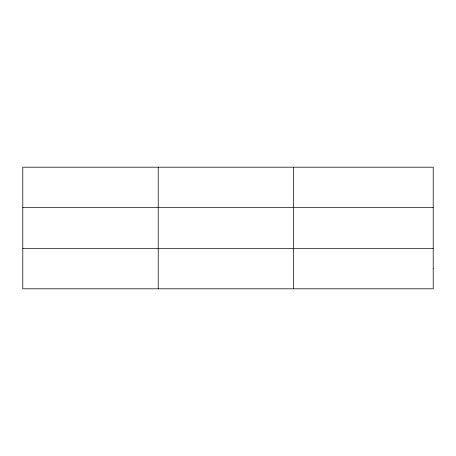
<?xml version="1.0" encoding="UTF-8"?>
<svg xmlns="http://www.w3.org/2000/svg" width="456" height="456" viewBox="0 0 456 456"><rect width="100%" height="100%" fill="white"/><g stroke="black" fill="none" stroke-linecap="round" stroke-linejoin="round"><path stroke-width="0.68" d="M158.232 167.187L158.232 288.813M293.664 167.187L293.664 288.813M22.8 207.326L433.2 207.326M22.8 248.674L433.2 248.674M433.2 268.744L433.2 288.813L22.8 288.813L22.8 167.187L433.2 167.187L433.2 268.744"/></g></svg>
